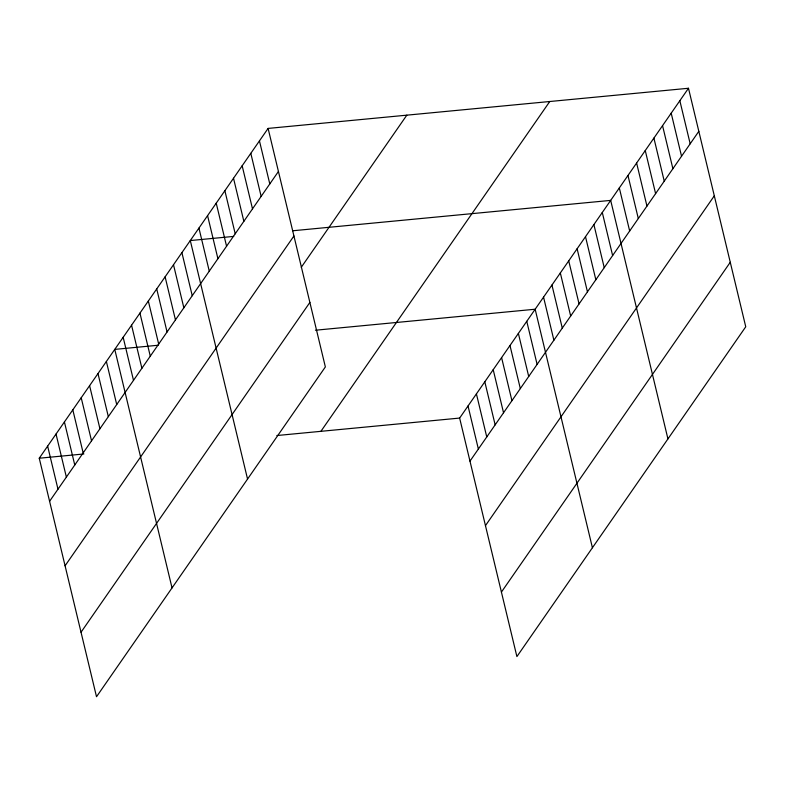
<?xml version="1.0" encoding="UTF-8"?>
<svg xmlns="http://www.w3.org/2000/svg" width="785" height="785" viewBox="0 0 785 785"><rect width="100%" height="100%" fill="white"/><g stroke="black" fill="none" stroke-linecap="round" stroke-linejoin="round"><path stroke-width="1.18" d="M268.097 128.416L325.363 366.929L96.516 696.737L39.25 458.224L268.097 128.416L688.484 88.263L745.75 326.776L516.903 656.584L459.637 418.071L688.484 88.263M49.592 501.291L278.439 171.473M65.076 565.789L293.924 235.981M301.263 267.302L406.826 115.159M81.032 632.239L309.879 302.431M320.908 431.328L549.765 101.51M469.979 461.129L698.827 131.321M485.464 525.636L714.311 195.818M501.419 592.086L730.266 262.268M233.724 236.403L190.294 240.553L247.55 479.066M292.834 230.761L610.681 200.391L667.937 438.903M158.197 345.243L114.767 349.394L172.033 587.906M315.433 330.22L535.154 309.231L592.42 547.744M39.25 458.224L83.887 453.965M276.84 435.538L459.637 418.071M679.839 100.715L690.182 143.783M671.195 113.177L681.537 156.235M662.55 125.639L672.892 168.696M653.905 138.101L664.247 181.158M645.26 150.553L655.603 193.62M636.615 163.015L646.958 206.082M627.971 175.477L638.303 218.534M619.326 187.939L629.658 230.996M602.291 212.49L612.624 255.547M593.892 224.579L604.234 267.646M585.502 236.677L595.844 279.735M577.112 248.767L587.455 291.834M568.723 260.865L579.065 303.923M560.333 272.954L570.666 316.012M551.943 285.043L562.276 328.11M543.554 297.142L553.886 340.199M526.764 321.33L537.107 364.387M518.375 333.419L528.717 376.476M509.985 345.508L520.318 388.575M501.595 357.607L511.928 400.664M493.206 369.696L503.538 412.763M484.806 381.795L495.149 424.852M476.416 393.884L486.759 436.951M468.027 405.982L478.369 449.04M259.452 140.878L269.795 183.935M250.807 153.33L261.15 196.397M242.163 165.792L252.505 208.859M233.518 178.254L243.86 221.311M224.873 190.716L235.215 233.773M216.228 203.178L226.571 246.235M207.583 215.63L217.916 258.697M198.939 228.092L209.271 271.159M181.904 252.642L192.237 295.709M173.505 264.741L183.847 307.798M165.115 276.83L175.457 319.897M156.725 288.929L167.068 331.986M148.336 301.018L158.678 344.075M139.946 313.107L150.278 356.174M131.556 325.206L141.889 368.263M123.166 337.295L133.499 380.362M106.377 361.483L116.72 404.55M97.988 373.572L108.33 416.639M89.598 385.671L99.93 428.728M81.208 397.76L91.541 440.827M72.819 409.858L83.151 452.916M64.419 421.947L74.761 465.014M56.029 434.046L66.372 477.103M47.64 446.135L57.982 489.192"/></g></svg>
